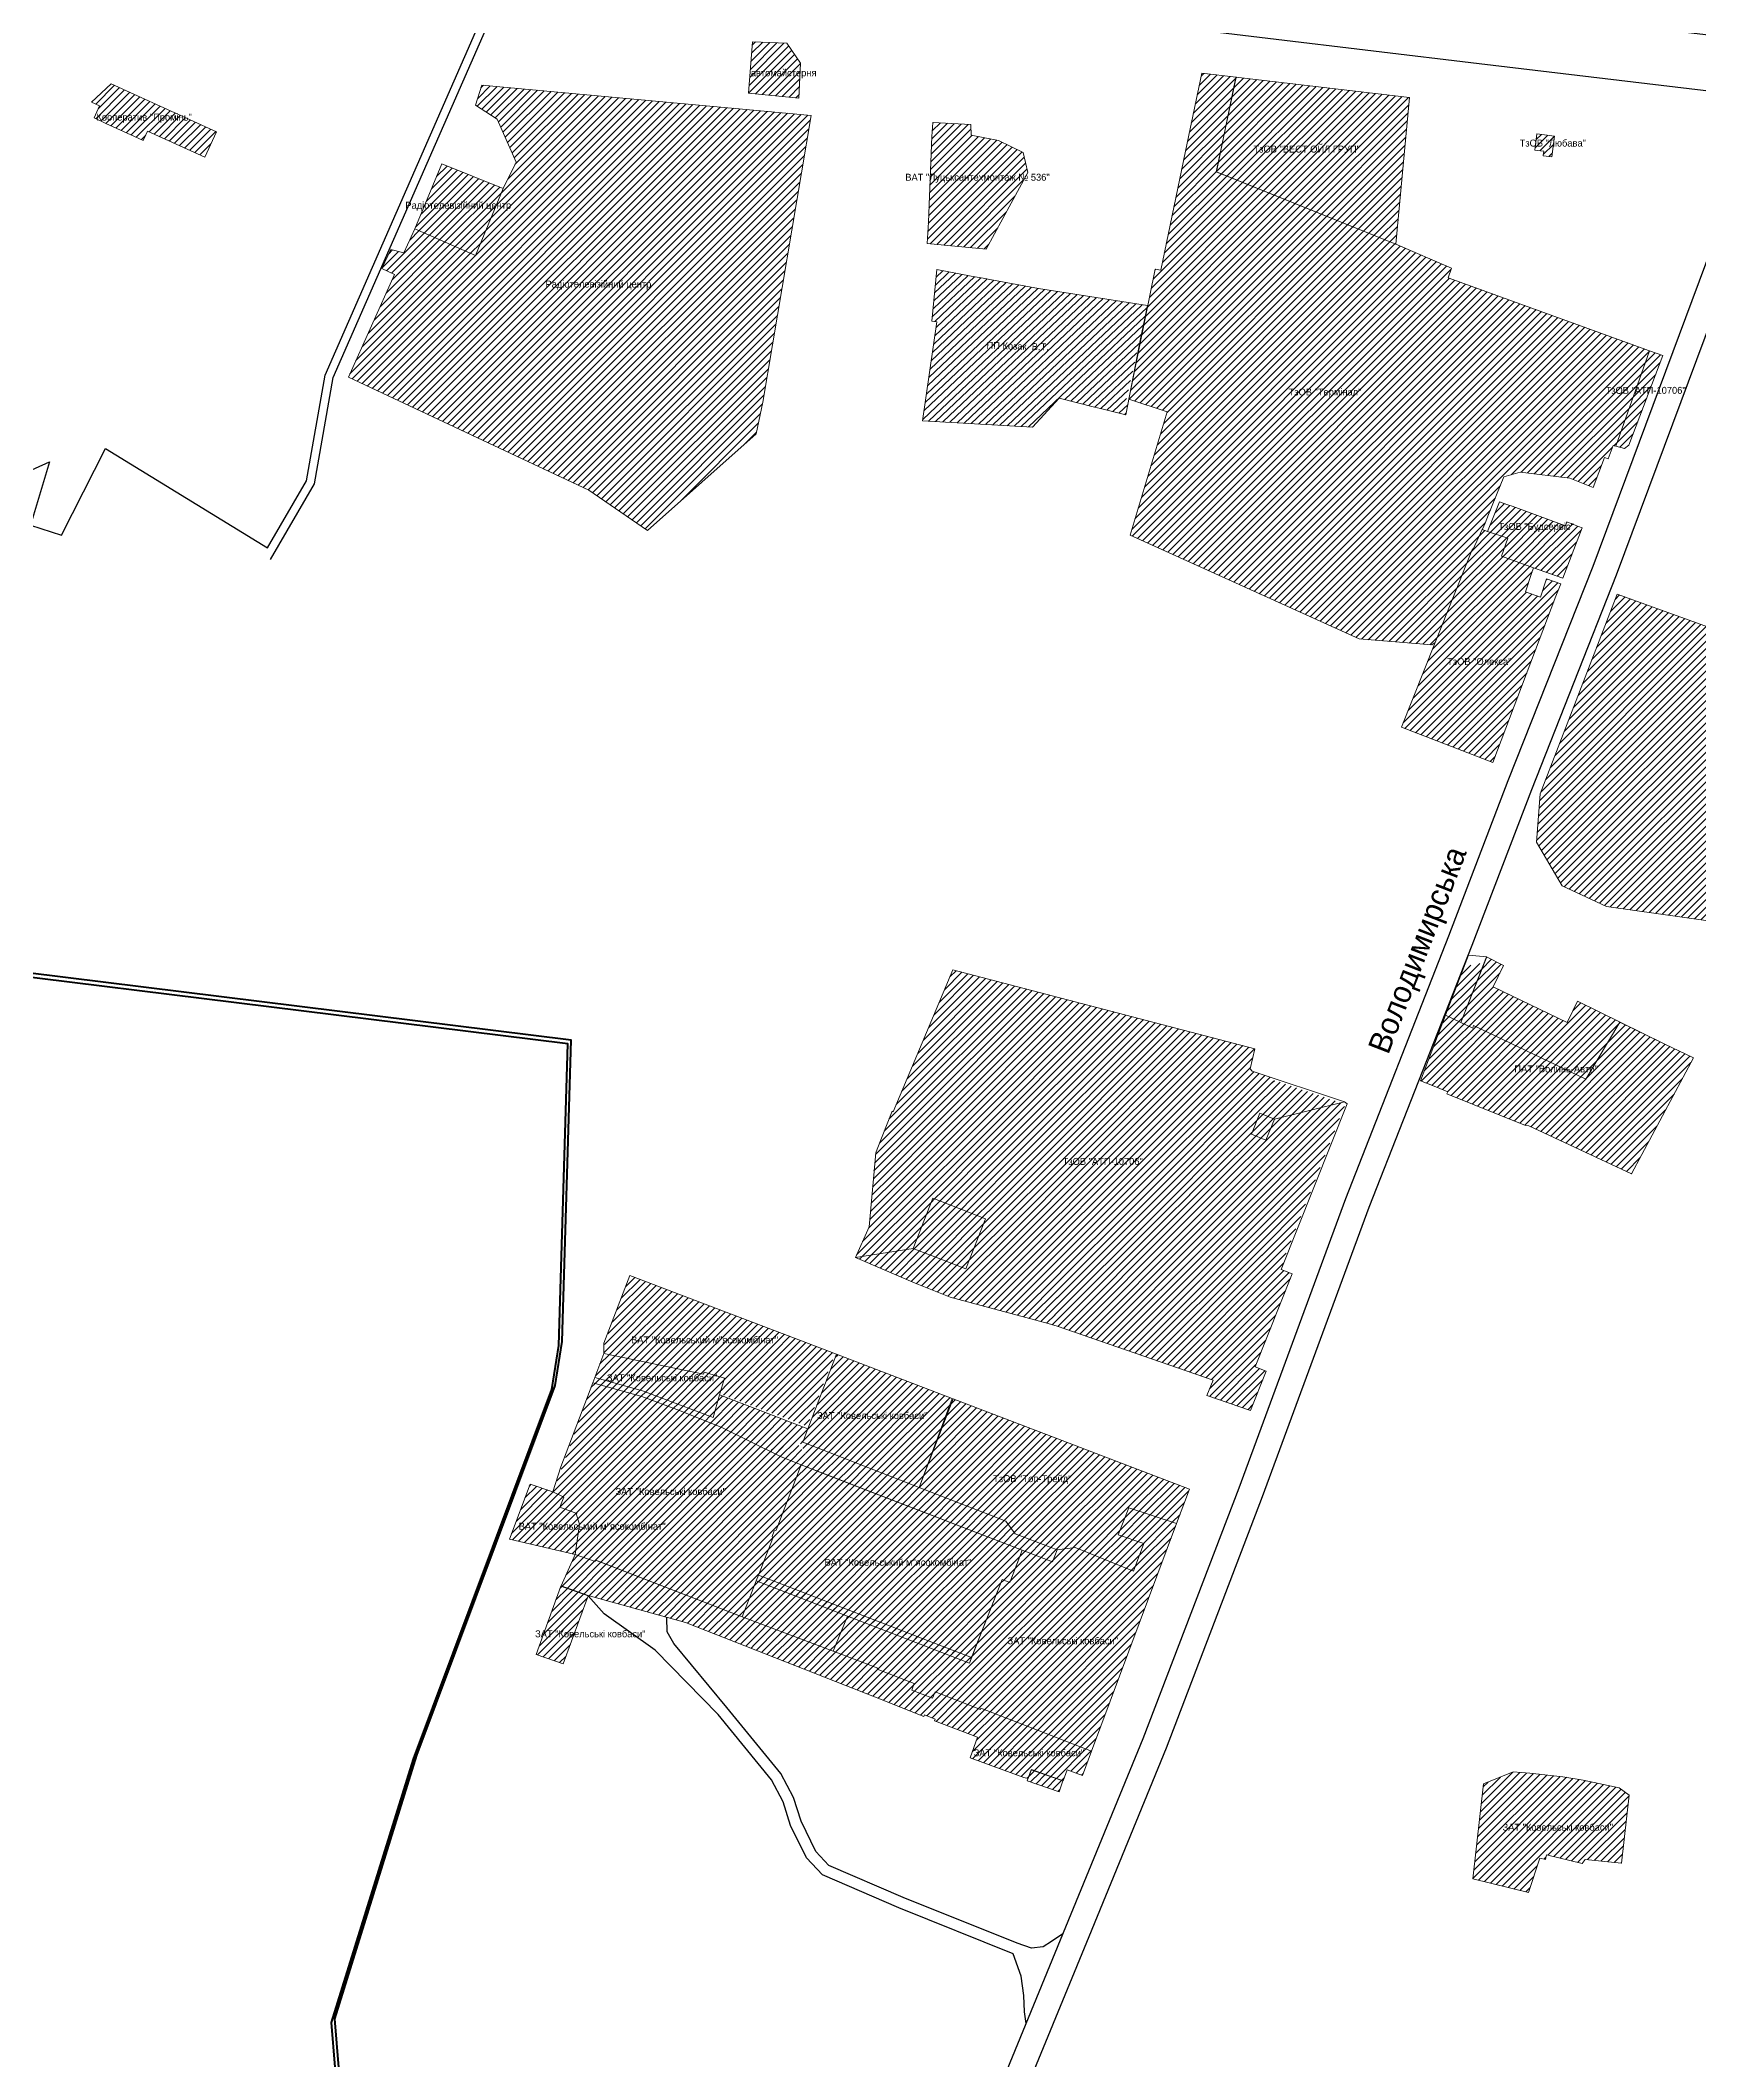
# Model space of a CAD drawing. Header units: millimetres. Extents: x 1379499 to 1411715, y 5652947 to 5671991.
# Drawn here: x 1400357 to 1401548, y 5655436 to 5656887 of the extents above; entities that cross this region are included whole.
import ezdxf
from ezdxf.enums import TextEntityAlignment as Align

# ---------------------------------------------------------------- set-up
doc = ezdxf.new("R2010")
doc.units = ezdxf.units.MM
for name, color, linetype in [('вулиці', 7, 'Continuous'), ('ВулНазва', 7, 'Continuous'), ('межа по генплану', 7, 'Continuous'), ('на область', 5, 'Continuous')]:
    doc.layers.add(name, color=color, linetype=linetype)
picture_1 = doc.add_image_def('image1.bmp', size_in_pixel=(3370, 2384))
pattern_1 = [(45, (19203.3615, -9190.9644), (-2.6516504294, 2.6516504294), [])]

msp = doc.modelspace()

# ---------------------------------------------------------------- hatches: boundary and pattern name
at = {"layer": 'вулиці', "lineweight": -2}
h = msp.add_hatch(dxfattribs=at)
h.set_pattern_fill('ANSI31', color=2, scale=30, style=0)
h.set_pattern_definition(pattern_1)
h.paths.add_polyline_path([(1400901.8, 5656845.5), (1400903, 5656870.5), (1400893.2, 5656884.9), (1400868.5, 5656885.9), (1400865.5, 5656849)])
h.paths.add_polyline_path([(1400858.3, 5656860.6), (1400923.3, 5656860.6), (1400923.3, 5656865.6), (1400858.3, 5656865.6)], flags=9)
h = msp.add_hatch(dxfattribs=at)
h.set_pattern_fill('ANSI31', color=2, scale=30, style=0)
h.set_pattern_definition(pattern_1)
h.paths.add_polyline_path([(1401209.1, 5656827.9), (1401215.8, 5656860.5), (1401191.2, 5656863.4), (1401180.7, 5656813), (1401161.8, 5656721.8), (1401157.9, 5656722.6), (1401138.9, 5656629.2), (1401166.5, 5656620.1), (1401139.7, 5656531.5), (1401304.4, 5656456.9), (1401356.7, 5656452.6), (1401359, 5656454.3), (1401385.7, 5656521.6), (1401386.2, 5656521.4), (1401392.7, 5656535.4), (1401393, 5656535.7), (1401394.8, 5656540.1), (1401397.4, 5656546.3), (1401408.4, 5656573.4), (1401420.1, 5656576.8), (1401455.8, 5656572.4), (1401472.6, 5656565.8), (1401480.6, 5656587.3), (1401483.3, 5656586.3), (1401486.8, 5656595.9), (1401488.8, 5656595.4), (1401512.9, 5656664), (1401368.4, 5656716.4), (1401370.6, 5656723.3), (1401330.6, 5656740.5), (1401201.7, 5656792.5), (1401205, 5656808.1)])
h.paths.add_polyline_path([(1401244, 5656629.9), (1401315.6, 5656629.9), (1401315.6, 5656637.4), (1401244, 5656637.4)], flags=24)
h = msp.add_hatch(dxfattribs=at)
h.set_pattern_fill('ANSI31', color=2, scale=30, style=0)
h.set_pattern_definition(pattern_1)
h.paths.add_polyline_path([(1401330.6, 5656740.5), (1401340.5, 5656845.9), (1401215.8, 5656860.5), (1401201.9, 5656792.4)])
h.paths.add_polyline_path([(1401217.5, 5656805.8), (1401315.8, 5656805.8), (1401315.8, 5656813.3), (1401217.5, 5656813.3)], flags=24)
h = msp.add_hatch(dxfattribs=at)
h.set_pattern_fill('ANSI31', color=164, scale=30, style=0)
h.set_pattern_definition(pattern_1)
h.paths.add_polyline_path([(1400407.6, 5656855.8), (1400393.5, 5656842.6), (1400399.3, 5656839.9), (1400395.4, 5656831.2), (1400403.8, 5656827.2), (1400427, 5656816.7), (1400430.7, 5656815), (1400433.8, 5656821.8), (1400475, 5656803.1), (1400483.3, 5656821.3)])
h.paths.add_polyline_path([(1400383.3, 5656827.5), (1400479.2, 5656827.5), (1400479.2, 5656835), (1400383.3, 5656835)], flags=9)
h = msp.add_hatch(dxfattribs=at)
h.set_pattern_fill('ANSI31', color=12, scale=30, style=0)
h.set_pattern_definition(pattern_1)
h.paths.add_polyline_path([(1400673.9, 5656854.8), (1400669.5, 5656840.3), (1400685, 5656830.4), (1400698.6, 5656799.5), (1400689.3, 5656780.6), (1400669.5, 5656732.5), (1400625.9, 5656751.6), (1400618, 5656734.2), (1400608.5, 5656736.7), (1400602.1, 5656723.1), (1400611.3, 5656718.7), (1400578.1, 5656645), (1400750.8, 5656563.7), (1400792.9, 5656534.9), (1400871.1, 5656604.3), (1400875.8, 5656627), (1400910.6, 5656833)])
h.paths.add_polyline_path([(1400700.8, 5656706.9), (1400814.6, 5656706.9), (1400814.6, 5656715.7), (1400700.8, 5656715.7)], flags=24)
h = msp.add_hatch(dxfattribs=at)
h.set_pattern_fill('ANSI31', color=12, scale=30, style=0)
h.set_pattern_definition(pattern_1)
h.paths.add_polyline_path([(1400994.8, 5656756.4), (1400994, 5656741), (1401036.4, 5656737), (1401066.2, 5656792), (1401063, 5656806.4), (1401045.1, 5656815.1), (1401025.6, 5656818.9), (1401025.3, 5656826.4), (1400998, 5656828), (1400997.4, 5656818)])
h.paths.add_polyline_path([(1400959.1, 5656783.5), (1401101.2, 5656783.5), (1401101.2, 5656792.3), (1400959.1, 5656792.3)], flags=9)
h = msp.add_hatch(dxfattribs=at)
h.set_pattern_fill('ANSI31', color=2, scale=30, style=0)
h.set_pattern_definition(pattern_1)
h.paths.add_polyline_path([(1401437, 5656807.3), (1401436.6, 5656804.1), (1401442.8, 5656803.3), (1401444.7, 5656818.2), (1401432.1, 5656819.8), (1401430.7, 5656808.1)])
h.paths.add_polyline_path([(1401411.9, 5656809.5), (1401475.2, 5656809.5), (1401475.2, 5656817), (1401411.9, 5656817)], flags=9)
h = msp.add_hatch(dxfattribs=at)
h.set_pattern_fill('ANSI31', color=12, scale=30, style=0)
h.set_pattern_definition(pattern_1)
h.paths.add_polyline_path([(1400689.2, 5656780.5), (1400645.2, 5656798.2), (1400625.9, 5656751.6), (1400669.5, 5656732.5)])
h.paths.add_polyline_path([(1400600.1, 5656763.5), (1400713.8, 5656763.5), (1400713.8, 5656772.3), (1400600.1, 5656772.3)], flags=9)
h = msp.add_hatch(dxfattribs=at)
h.set_pattern_fill('ANSI31', color=2, scale=30, angle=-1.5261, style=0)
h.set_pattern_definition([(43.47385326, (-131206.778, 29624.4993), (-2.5800880567, 2.7213315894), [])])
h.paths.add_polyline_path([(1401149.6, 5656683.7), (1401152.2, 5656696.5), (1401141.5, 5656698.1), (1401074, 5656708.6), (1401039, 5656715.2), (1401034.2, 5656716), (1401025.5, 5656717.5), (1401001, 5656722.3), (1400997.3, 5656685.1), (1401001, 5656684.8), (1400990.6, 5656613.7), (1401069.7, 5656609), (1401088.7, 5656629.9), (1401114.1, 5656623.5), (1401118.6, 5656622.4), (1401136.8, 5656617.8), (1401139, 5656629), (1401137.1, 5656629.6)])
h.paths.add_polyline_path([(1401033.8, 5656664.1), (1401084.1, 5656662.8), (1401084.3, 5656670.3), (1401034, 5656671.7)], flags=24)
h = msp.add_hatch(dxfattribs=at)
h.set_pattern_fill('ANSI31', color=12, scale=30, style=0)
h.set_pattern_definition(pattern_1)
h.paths.add_polyline_path([(1401488.8, 5656595.4), (1401495, 5656593.8), (1401498.2, 5656596.2), (1401522.6, 5656660.5), (1401512.9, 5656664)])
h.paths.add_polyline_path([(1401473.1, 5656631.8), (1401547.3, 5656631.8), (1401547.3, 5656639.3), (1401473.1, 5656639.3)], flags=9)
h = msp.add_hatch(dxfattribs=at)
h.set_pattern_fill('ANSI31', color=2, scale=30, style=0)
h.set_pattern_definition(pattern_1)
h.paths.add_polyline_path([(1401414.3, 5656552.2), (1401411.1, 5656553.3), (1401405.3, 5656555.4), (1401396.6, 5656534.1), (1401411.3, 5656529.2), (1401406.6, 5656516.3), (1401429.6, 5656507.9), (1401450.7, 5656500.5), (1401464.5, 5656536.8), (1401462, 5656537.7), (1401454.7, 5656540.6), (1401453.7, 5656541), (1401452.6, 5656538.2)])
h.paths.add_polyline_path([(1401393, 5656532.8), (1401470.1, 5656532.8), (1401470.1, 5656541.5), (1401393, 5656541.5)], flags=9)
h = msp.add_hatch(dxfattribs=at)
h.set_pattern_fill('ANSI31', color=2, scale=30, style=0)
h.set_pattern_definition(pattern_1)
h.paths.add_polyline_path([(1401423.8, 5656490.8), (1401428.3, 5656504), (1401429.6, 5656507.9), (1401406.6, 5656516.3), (1401411.3, 5656529.2), (1401396.6, 5656534.1), (1401392.7, 5656535.4), (1401386.2, 5656521.4), (1401385.7, 5656521.6), (1401359, 5656454.3), (1401334.8, 5656393.4), (1401400.4, 5656368.1), (1401445.7, 5656487.5), (1401449.2, 5656496.5), (1401439.1, 5656500.1), (1401434.6, 5656486.9)])
h.paths.add_polyline_path([(1401359.5, 5656436.9), (1401422, 5656436.9), (1401422, 5656444.4), (1401359.5, 5656444.4)], flags=24)
h = msp.add_hatch(dxfattribs=at)
h.set_pattern_fill('ANSI31', color=2, scale=30, style=0)
h.set_pattern_definition(pattern_1)
h.paths.add_polyline_path([(1401652.8, 5656430.2), (1401489.8, 5656489.1), (1401434.5, 5656345.7), (1401431.9, 5656310.8), (1401450.3, 5656279.5), (1401482.1, 5656264.7), (1401864.4, 5656210.8), (1401889.4, 5656212.6), (1401914.1, 5656226.7), (1401928.3, 5656247.4), (1401985, 5656378.4), (1401976.5, 5656390)])
h.paths.add_polyline_path([(1401635.5, 5656334.2), (1401723.9, 5656334.2), (1401723.9, 5656339.2), (1401635.5, 5656339.2)], flags=24)
h = msp.add_hatch(dxfattribs=at)
h.set_pattern_fill('ANSI31', color=5, scale=30, style=0)
h.set_pattern_definition(pattern_1)
h.paths.add_polyline_path([(1401400.7, 5656206.9), (1401408.1, 5656222.3), (1401395.9, 5656228.6), (1401377.5, 5656181.3), (1401386, 5656177.2), (1401386.5, 5656179.2), (1401467.3, 5656140.7), (1401491.6, 5656181.5), (1401524.1, 5656165.8), (1401461.2, 5656196.6), (1401453.9, 5656181.3)])
h.paths.add_polyline_path([(1401544.5, 5656155.8), (1401524.1, 5656165.8), (1401491.6, 5656181.5), (1401467.3, 5656140.7), (1401386.5, 5656179.2), (1401386, 5656177.2), (1401377.5, 5656181.3), (1401366.5, 5656186.5), (1401348.5, 5656139.3), (1401359.4, 5656135), (1401368.1, 5656131.6), (1401367.4, 5656130), (1401423.8, 5656107.4), (1401426.3, 5656107), (1401433.4, 5656103.7), (1401500.1, 5656072.6)])
h.paths.add_polyline_path([(1401412.2, 5656144.1), (1401479.6, 5656144.1), (1401479.6, 5656151.7), (1401412.2, 5656151.7)], flags=25)
h = msp.add_hatch(dxfattribs=at)
h.set_pattern_fill('ANSI31', color=5, scale=30, style=0)
h.set_pattern_definition(pattern_1)
h.paths.add_polyline_path([(1401394.2, 5656224.2), (1401380, 5656221.7), (1401379.2, 5656219.6), (1401386.9, 5656205.4)])
h = msp.add_hatch(dxfattribs=at)
h.set_pattern_fill('ANSI31', color=12, scale=30, style=0)
h.set_pattern_definition(pattern_1)
h.paths.add_polyline_path([(1401115.1, 5656192.3), (1401012.4, 5656219.1), (1400969.5, 5656117.1), (1400968.7, 5656117.5), (1400966.6, 5656112.3), (1401098.1, 5656064.1)])
h.paths.add_polyline_path([(1401244, 5656140.8), (1401227.6, 5656146.3), (1401226.1, 5656148.1), (1401229.5, 5656162.4), (1401115.1, 5656192.3), (1401098.1, 5656064.1), (1401168.4, 5656038.3)])
h.paths.add_polyline_path([(1401088, 5656077.6), (1401152.2, 5656077.6), (1401152.2, 5656085.3), (1401088, 5656085.3)], flags=9)
h = msp.add_hatch(dxfattribs=at)
h.set_pattern_fill('ANSI31', color=5, scale=30, style=0)
h.set_pattern_definition(pattern_1)
h.paths.add_polyline_path([(1401386.9, 5656205.4), (1401379.2, 5656219.6), (1401371.1, 5656198.4), (1401382.7, 5656194.5)])
h.paths.add_polyline_path([(1401371.1, 5656198.4), (1401366.5, 5656186.5), (1401377.5, 5656181.3), (1401382.7, 5656194.5)])
h = msp.add_hatch(dxfattribs=at)
h.set_pattern_fill('ANSI31', color=12, scale=30, style=0)
h.set_pattern_definition(pattern_1)
h.paths.add_polyline_path([(1401294.4, 5656122.5), (1401243.2, 5656139.8), (1401168.4, 5656038.3), (1401249.2, 5656008.6)])
h = msp.add_hatch(dxfattribs=at)
h.set_pattern_fill('ANSI31', color=12, scale=30, style=0)
h.set_pattern_definition(pattern_1)
h.paths.add_polyline_path([(1401026.6, 5656090.3), (1400966.6, 5656112.3), (1400958.1, 5656090.4), (1400957, 5656087.6), (1400955.8, 5656074.9), (1401015.8, 5656057.3)])
h.paths.add_polyline_path([(1401098.1, 5656064.1), (1401026.6, 5656090.3), (1401015.8, 5656057.3), (1401094.2, 5656034.4)])
h = msp.add_hatch(dxfattribs=at)
h.set_pattern_fill('ANSI31', color=12, scale=30, style=0)
h.set_pattern_definition(pattern_1)
h.paths.add_polyline_path([(1400998.1, 5656055), (1401013.1, 5656049.1), (1401015.8, 5656057.3), (1400955.8, 5656074.9), (1400952.2, 5656034.5), (1400942.4, 5656012.5), (1400984, 5656018.9)])
h.paths.add_polyline_path([(1401001.1, 5656012.2), (1400984, 5656018.9), (1400942.4, 5656012.5), (1400985.3, 5655994.1), (1400994.1, 5655990.6)])
h.paths.add_polyline_path([(1401091.2, 5656011.7), (1401094.2, 5656034.4), (1401015.8, 5656057.3), (1401013.1, 5656049.1), (1401035.8, 5656040.2), (1401021.7, 5656004.2), (1401001.1, 5656012.2), (1400994.1, 5655990.6), (1401010.4, 5655984), (1401019.6, 5655981.6)])
h.paths.add_polyline_path([(1401091.2, 5656011.7), (1401019.6, 5655981.6), (1401080.8, 5655965.1), (1401084.8, 5655963.8)])
h = msp.add_hatch(dxfattribs=at)
h.set_pattern_fill('ANSI31', color=12, scale=30, style=0)
h.set_pattern_definition(pattern_1)
h.paths.add_polyline_path([(1401168.4, 5656038.3), (1401098.1, 5656064.1), (1401084.8, 5655963.8), (1401087.4, 5655963), (1401107.7, 5655956)])
h.paths.add_polyline_path([(1401256.3, 5656000.7), (1401248.3, 5656003.9), (1401250.1, 5656008.3), (1401168.4, 5656038.3), (1401107.7, 5655956), (1401199.4, 5655924.3), (1401195, 5655913.2), (1401226.4, 5655902.6), (1401237.6, 5655930.7), (1401229.6, 5655933.9)])
h = msp.add_hatch(dxfattribs=at)
h.set_pattern_fill('ANSI31', color=12, scale=30, style=0)
h.set_pattern_definition(pattern_1)
h.paths.add_polyline_path([(1400998.1, 5656055), (1400984, 5656018.9), (1401021.7, 5656004.2), (1401035.8, 5656040.2)])
h = msp.add_hatch(dxfattribs=at)
h.set_pattern_fill('ANSI31', color=12, scale=30, style=0)
h.set_pattern_definition(pattern_1)
h.paths.add_polyline_path([(1400764.7, 5655958.5), (1400761.7, 5655948.4), (1400761.5, 5655943.4), (1400815.5, 5655932.2), (1400815.2, 5655986.2), (1400780.3, 5655999.5)])
h.paths.add_polyline_path([(1400815.2, 5655986.2), (1400815.5, 5655932.2), (1400833.2, 5655928.6), (1400833.7, 5655930), (1400848.4, 5655925.8), (1400846.3, 5655918.7), (1400898.2, 5655954.7)])
h.paths.add_polyline_path([(1400777.1, 5655949.4), (1400891, 5655949.4), (1400891, 5655957.3), (1400777.1, 5655957.3)], flags=9)
h.paths.add_polyline_path([(1400760.7, 5655922.2), (1400846.3, 5655922.2), (1400846.3, 5655930.1), (1400760.7, 5655930.1)], flags=9)
h = msp.add_hatch(dxfattribs=at)
h.set_pattern_fill('ANSI31', color=12, scale=30, style=0)
h.set_pattern_definition(pattern_1)
h.paths.add_polyline_path([(1400927.8, 5655943.4), (1400898.2, 5655954.7), (1400846.3, 5655918.7), (1400845.1, 5655914.5), (1400907.8, 5655891.1)])
h = msp.add_hatch(dxfattribs=at)
h.set_pattern_fill('ANSI31', color=12, scale=30, style=0)
h.set_pattern_definition(pattern_1)
h.paths.add_polyline_path([(1400761.5, 5655943.4), (1400755.1, 5655926.3), (1400789.5, 5655916.7), (1400840.1, 5655897.6), (1400844.8, 5655913.7), (1400848.4, 5655925.8), (1400833.7, 5655930), (1400833.2, 5655928.6)])
h.paths.add_polyline_path([(1400746, 5655922.4), (1400861, 5655922.4), (1400861, 5655929.9), (1400746, 5655929.9)], flags=9)
h = msp.add_hatch(dxfattribs=at)
h.set_pattern_fill('ANSI31', color=12, scale=30, style=0)
h.set_pattern_definition(pattern_1)
h.paths.add_polyline_path([(1400928.8, 5655943), (1400908.2, 5655889.3), (1400904.6, 5655879.8), (1400988.1, 5655847.1), (1401011.8, 5655911.1)])
h.paths.add_polyline_path([(1400897, 5655895.3), (1401012, 5655895.3), (1401012, 5655902.8), (1400897, 5655902.8)], flags=9)
h = msp.add_hatch(dxfattribs=at)
h.set_pattern_fill('ANSI31', color=12, scale=30, style=0)
h.set_pattern_definition(pattern_1)
h.paths.add_polyline_path([(1400846.5, 5655890.4), (1400815.9, 5655902.6), (1400789, 5655912.6), (1400753.6, 5655922.4), (1400725, 5655844.2), (1400732.8, 5655840.2), (1400730, 5655833), (1400742.1, 5655828.4), (1400741.9, 5655827.6), (1400744.1, 5655820.8), (1400741.1, 5655799.2), (1400741.1, 5655799.2), (1400741, 5655799), (1400755.4, 5655794), (1400755.8, 5655795), (1400861, 5655754.2), (1400871.1, 5655780.1), (1400872.7, 5655784.3), (1400883.1, 5655810.8), (1400882.6, 5655812.1), (1400884.1, 5655816.1), (1400885.4, 5655816.6), (1400903.3, 5655863.5), (1400888.5, 5655869.4)])
h.paths.add_polyline_path([(1400766.9, 5655840.5), (1400852.5, 5655840.5), (1400852.5, 5655848.3), (1400766.9, 5655848.3)], flags=24)
h = msp.add_hatch(dxfattribs=at)
h.set_pattern_fill('ANSI31', color=12, scale=30, style=0)
h.set_pattern_definition(pattern_1)
h.paths.add_polyline_path([(1400869, 5655904.4), (1400844.8, 5655913.7), (1400840.1, 5655897.6), (1400789.5, 5655916.7), (1400755.1, 5655926.3), (1400753.6, 5655922.4), (1400789, 5655912.6), (1400815.9, 5655902.6), (1400846.5, 5655890.4), (1400884.6, 5655871.3)])
h.paths.add_polyline_path([(1400760.7, 5655922.2), (1400846.3, 5655922.2), (1400846.3, 5655930.1), (1400760.7, 5655930.1)], flags=9)
h = msp.add_hatch(dxfattribs=at)
h.set_pattern_fill('ANSI31', color=12, scale=30, style=0)
h.set_pattern_definition(pattern_1)
h.paths.add_polyline_path([(1400869, 5655904.4), (1400884.3, 5655872), (1400901.4, 5655881.6), (1400895.1, 5655894.4)])
h = msp.add_hatch(dxfattribs=at)
h.set_pattern_fill('ANSI31', color=2, scale=30, style=0)
h.set_pattern_definition(pattern_1)
h.paths.add_polyline_path([(1401050.5, 5655823), (1401057.2, 5655814), (1401087.4, 5655802.3), (1401100.3, 5655804), (1401142.3, 5655787.2), (1401149.7, 5655806.9), (1401131.2, 5655813.1), (1401138.9, 5655832.7), (1401173.2, 5655821.3), (1401182.4, 5655845.9), (1401012.7, 5655910.8), (1400988.1, 5655847.1)])
h.paths.add_polyline_path([(1401030.5, 5655848.7), (1401108.4, 5655848.7), (1401108.4, 5655857.4), (1401030.5, 5655857.4)], flags=24)
h = msp.add_hatch(dxfattribs=at)
h.set_pattern_fill('ANSI31', color=12, scale=30, style=0)
h.set_pattern_definition(pattern_1)
h.paths.add_polyline_path([(1400936.1, 5655867.5), (1400904.6, 5655879.8), (1400908.2, 5655889.3), (1400895.1, 5655894.4), (1400912.2, 5655860), (1400923.5, 5655855.6), (1400939, 5655849.6)])
h = msp.add_hatch(dxfattribs=at)
h.set_pattern_fill('ANSI31', color=12, scale=30, style=0)
h.set_pattern_definition(pattern_1)
h.paths.add_polyline_path([(1400903.3, 5655863.5), (1400915.1, 5655859), (1400899.5, 5655880.6), (1400881.3, 5655872.9), (1400888.5, 5655869.4)])
h = msp.add_hatch(dxfattribs=at)
h.set_pattern_fill('ANSI31', color=12, scale=30, style=0)
h.set_pattern_definition(pattern_1)
h.paths.add_polyline_path([(1400923.5, 5655855.6), (1400903.3, 5655863.5), (1400885.4, 5655816.6), (1400884.1, 5655816.1), (1400882.6, 5655812.1), (1400883.1, 5655810.8), (1400872.7, 5655784.3), (1400871.1, 5655780.1), (1400861, 5655754.2), (1400926.3, 5655729.6), (1400936.7, 5655754.7), (1401024.3, 5655720.9), (1401032.2, 5655741.3), (1401047.8, 5655781.2), (1401053.3, 5655779), (1401059.9, 5655795.8), (1401062.3, 5655802.1)])
h.paths.add_polyline_path([(1400916, 5655789.7), (1401029.9, 5655789.7), (1401029.9, 5655797.5), (1400916, 5655797.5)], flags=24)
h = msp.add_hatch(dxfattribs=at)
h.set_pattern_fill('ANSI31', color=12, scale=30, style=0)
h.set_pattern_definition(pattern_1)
h.paths.add_polyline_path([(1400992.7, 5655845.4), (1400988.1, 5655847.1), (1400936.1, 5655867.5), (1400939, 5655849.6), (1400977, 5655834.9)])
h.paths.add_polyline_path([(1400992.7, 5655845.4), (1400977, 5655834.9), (1401020.5, 5655818.2), (1401043.3, 5655825.8)])
h.paths.add_polyline_path([(1401057.2, 5655814), (1401050.5, 5655823), (1401043.3, 5655825.8), (1401020.5, 5655818.2), (1401062.3, 5655802.1), (1401084.1, 5655793.7), (1401087.4, 5655802.3)])
h = msp.add_hatch(dxfattribs=at)
h.set_pattern_fill('ANSI31', color=12, scale=30, style=0)
h.set_pattern_definition(pattern_1)
h.paths.add_polyline_path([(1400741.1, 5655799.2), (1400744.1, 5655820.8), (1400741.9, 5655827.6), (1400742.1, 5655828.4), (1400730, 5655833), (1400732.8, 5655840.2), (1400725, 5655844.2), (1400708.6, 5655849.5), (1400693.8, 5655810.1)])
h.paths.add_polyline_path([(1400696.3, 5655815.6), (1400810.2, 5655815.6), (1400810.2, 5655823.5), (1400696.3, 5655823.5)], flags=9)
h = msp.add_hatch(dxfattribs=at)
h.set_pattern_fill('ANSI31', color=12, scale=30, style=0)
h.set_pattern_definition(pattern_1)
h.paths.add_polyline_path([(1401112, 5655657.8), (1401173.1, 5655821.3), (1401138.9, 5655832.7), (1401131.2, 5655813.1), (1401149.7, 5655806.9), (1401142.3, 5655787.2), (1401100.3, 5655804), (1401087.4, 5655802.3), (1401084.1, 5655793.7), (1401062.3, 5655802.1), (1401059.9, 5655795.8), (1401053.3, 5655779), (1401047.8, 5655781.2), (1401032.2, 5655741.3), (1401024.3, 5655720.9), (1400936.7, 5655754.7), (1400926.3, 5655729.6), (1400958.4, 5655717.5), (1400958, 5655716.6), (1400984.6, 5655706.3), (1400982.9, 5655701.6), (1400997.7, 5655695.9), (1400999.6, 5655700.5), (1401032.3, 5655687.8), (1401032.6, 5655688.7)])
h.paths.add_polyline_path([(1401033.9, 5655733.4), (1401148.9, 5655733.4), (1401148.9, 5655740.9), (1401033.9, 5655740.9)], flags=24)
h = msp.add_hatch(dxfattribs=at)
h.set_pattern_fill('ANSI31', color=12, scale=30, style=0)
h.set_pattern_definition(pattern_1)
h.paths.add_polyline_path([(1400828.4, 5655766.8), (1400755.8, 5655795), (1400755.4, 5655794), (1400741.2, 5655799.3), (1400731.3, 5655777.9), (1400731, 5655776.6), (1400750.4, 5655769.5), (1400820.4, 5655750.1), (1400828.3, 5655747)])
h = msp.add_hatch(dxfattribs=at)
h.set_pattern_fill('ANSI31', color=12, scale=30, style=0)
h.set_pattern_definition(pattern_1)
h.paths.add_polyline_path([(1400750.3, 5655769.3), (1400730.8, 5655776.4), (1400712.9, 5655727.3), (1400732.4, 5655720.4)])
h.paths.add_polyline_path([(1400694.4, 5655738.4), (1400809.4, 5655738.4), (1400809.4, 5655745.9), (1400694.4, 5655745.9)], flags=9)
h = msp.add_hatch(dxfattribs=at)
h.set_pattern_fill('ANSI31', color=12, scale=30, style=0)
h.set_pattern_definition(pattern_1)
h.paths.add_polyline_path([(1400936.7, 5655754.7), (1401024.3, 5655720.9), (1401025.9, 5655725.1), (1400872.7, 5655784.3), (1400871.1, 5655780.1)])
h = msp.add_hatch(dxfattribs=at)
h.set_pattern_fill('ANSI31', color=12, scale=30, style=0)
h.set_pattern_definition(pattern_1)
h.paths.add_polyline_path([(1400857.3, 5655755.6), (1400828.4, 5655766.8), (1400828.3, 5655747), (1400851.7, 5655737.9)])
h = msp.add_hatch(dxfattribs=at)
h.set_pattern_fill('ANSI31', color=12, scale=30, style=0)
h.set_pattern_definition(pattern_1)
h.paths.add_polyline_path([(1400876.8, 5655748.2), (1400861, 5655754.2), (1400857.3, 5655755.6), (1400851.7, 5655737.9), (1400868.5, 5655731.3)])
h = msp.add_hatch(dxfattribs=at)
h.set_pattern_fill('ANSI31', color=12, scale=30, style=0)
h.set_pattern_definition(pattern_1)
h.paths.add_polyline_path([(1400876.8, 5655748.2), (1400868.5, 5655731.3), (1400916.4, 5655712.5), (1400943.1, 5655723.3), (1400926.3, 5655729.6)])
h = msp.add_hatch(dxfattribs=at)
h.set_pattern_fill('ANSI31', color=12, scale=30, style=0)
h.set_pattern_definition(pattern_1)
h.paths.add_polyline_path([(1401112, 5655657.8), (1401083.9, 5655668.7), (1401043.8, 5655646), (1401063.4, 5655638.8), (1401066.6, 5655638.2), (1401068.8, 5655644.6), (1401091.6, 5655636.5), (1401094.6, 5655644.4), (1401105.6, 5655640.2)])
h.paths.add_polyline_path([(1401083.9, 5655668.7), (1401032.6, 5655688.7), (1401032.3, 5655687.8), (1401017.9, 5655693.4), (1401014.2, 5655673.9), (1401030.1, 5655667.9), (1401024.9, 5655652.9), (1401043.8, 5655646)])
h.paths.add_polyline_path([(1401017.9, 5655693.4), (1400999.6, 5655700.5), (1400997.7, 5655695.9), (1400982.9, 5655701.6), (1400984.6, 5655706.3), (1400958, 5655716.6), (1400958.4, 5655717.5), (1400943.1, 5655723.3), (1400916.4, 5655712.5), (1400956.2, 5655696.9), (1400991.5, 5655682.7), (1400992, 5655683.9), (1400999.7, 5655680.7), (1400999.2, 5655679.6), (1401014.2, 5655673.9)])
h.paths.add_polyline_path([(1401024.3, 5655652.8), (1401109.9, 5655652.8), (1401109.9, 5655660.7), (1401024.3, 5655660.7)], flags=9)
h = msp.add_hatch(dxfattribs=at)
h.set_pattern_fill('ANSI31', color=12, scale=30, style=0)
h.set_pattern_definition(pattern_1)
h.paths.add_polyline_path([(1401068.8, 5655644.4), (1401066.6, 5655638.2), (1401066.5, 5655638.3), (1401065.9, 5655636.5), (1401088.7, 5655628.5), (1401091.5, 5655636.4)])
h = msp.add_hatch(dxfattribs=at)
h.set_pattern_fill('ANSI31', color=12, scale=30, style=0)
h.set_pattern_definition(pattern_1)
h.paths.add_polyline_path([(1401426.9, 5655641.9), (1401415.1, 5655642.8), (1401393.8, 5655634.3), (1401386, 5655566.1), (1401426.1, 5655556.1), (1401434.1, 5655580.8), (1401438.2, 5655580), (1401438.9, 5655583.3), (1401464.7, 5655577), (1401466.7, 5655580), (1401492.9, 5655577.2), (1401498.3, 5655626.1), (1401491.1, 5655631.3), (1401465.3, 5655637), (1401450.8, 5655639.4)])
h.paths.add_polyline_path([(1401389.6, 5655599.4), (1401504.6, 5655599.4), (1401504.6, 5655606.9), (1401389.6, 5655606.9)], flags=9)

# ---------------------------------------------------------------- linework, layer by layer
at = {"layer": 'вулиці', "color": 7}
msp.add_lwpolyline([(1401167.4, 5656937), (1401395.5, 5656909.9), (1401593.8, 5656886.3), (1401592.8, 5656882.9), (1401625.1, 5656879), (1401615.1, 5656847), (1401582.8, 5656850.8), (1401581.7, 5656847.4), (1401390.7, 5656870.2), (1401162.7, 5656897.3), (1400957.7, 5656921.8), (1400962.4, 5656961.5), (1401167.4, 5656937)], close=True, dxfattribs=at)
for points in [[(1399926.5, 5656643.8), (1399929, 5656626.5), (1399944.7, 5656625.6), (1399948.9, 5656639.1), (1400135.2, 5656631.2), (1400138, 5656660.1), (1400273.5, 5656583.8), (1400271.6, 5656561.2), (1400301.1, 5656556.1), (1400363.2, 5656584.1), (1400349.7, 5656538.6), (1400372, 5656531.4), (1400403.5, 5656593.6), (1400519.9, 5656522.3), (1400548, 5656570.5), (1400561.4, 5656646.5), (1400678.7, 5656914.1)], [(1400522, 5656514), (1400553.7, 5656568.4), (1400567.2, 5656644.7), (1400684.2, 5656911.7)], [(1401594.7, 5656838), (1401553.2, 5656726.1), (1401472.2, 5656509), (1401411.3, 5656355), (1401368.5, 5656243.3), (1401294.5, 5656054.7), (1401217.9, 5655846.7), (1401148.9, 5655666.6), (1401093.3, 5655531.2), (1401024.3, 5655363.1), (1400968.5, 5655208), (1400905.6, 5655055.3), (1400885.4, 5655014.8), (1400864.5, 5654979.9), (1400849.3, 5654959.2), (1400788.7, 5654892.6), (1400697.6, 5654791.9), (1400660.1, 5654754.7), (1400571.8, 5654662.4), (1400525, 5654590.3), (1400445.4, 5654457.8)], [(1401613.1, 5656835.7), (1401570.1, 5656719.8), (1401489, 5656502.6), (1401428.1, 5656348.4), (1401385.3, 5656236.7), (1401311.3, 5656048.3), (1401234.7, 5655840.4), (1401165.6, 5655660), (1401110, 5655524.4), (1401041.1, 5655356.6), (1400985.3, 5655201.6), (1400922, 5655047.8), (1400901.2, 5655006.2), (1400879.6, 5654970), (1400863.3, 5654947.8), (1400802, 5654880.5), (1400710.6, 5654779.4), (1400672.9, 5654742), (1400586, 5654651.2), (1400540.2, 5654580.8), (1400460.9, 5654448.5)], [(1401065, 5655462.2), (1401064, 5655470.4), (1401063.3, 5655482.1), (1401061.5, 5655496.1), (1401055.8, 5655512.2), (1400973.5, 5655545.3), (1400918.7, 5655569), (1400907.3, 5655581.1), (1400895.8, 5655604.4), (1400890.4, 5655621.4), (1400882.2, 5655637.2), (1400843.7, 5655684.1), (1400798.6, 5655730.4), (1400761.8, 5655756.5), (1400750.3, 5655769.3)], [(1401091.4, 5655526.6), (1401083.3, 5655521.1), (1401077.3, 5655517.1), (1401069, 5655516.2), (1401058.5, 5655519.7), (1400976.6, 5655552.7), (1400923.4, 5655575.7), (1400914, 5655585.7), (1400903.3, 5655607.4), (1400897.9, 5655624.5), (1400888.9, 5655641.7), (1400849.9, 5655689.2), (1400812, 5655735.1), (1400807, 5655743.6), (1400806.8, 5655753.9)]]:
    msp.add_lwpolyline(points, dxfattribs=at)
at = {"layer": 'ВулНазва', "color": 7, "lineweight": 9}
for points in [[(1400901.8, 5656845.5), (1400865.5, 5656849), (1400868.5, 5656885.9), (1400893.2, 5656884.9), (1400903, 5656870.5), (1400901.8, 5656845.5)], [(1401512.9, 5656664), (1401488.8, 5656595.4), (1401486.8, 5656595.9), (1401483.3, 5656586.3), (1401480.6, 5656587.3), (1401472.6, 5656565.8), (1401455.8, 5656572.4), (1401420.1, 5656576.8), (1401408.4, 5656573.4), (1401397.4, 5656546.3), (1401394.8, 5656540.1), (1401393, 5656535.7), (1401392.7, 5656535.4), (1401386.2, 5656521.4), (1401385.7, 5656521.6), (1401359, 5656454.3), (1401356.7, 5656452.6), (1401304.4, 5656456.9), (1401139.7, 5656531.5), (1401166.5, 5656620.1), (1401138.9, 5656629.2), (1401157.9, 5656722.6), (1401161.8, 5656721.8), (1401180.7, 5656813), (1401191.2, 5656863.4), (1401216, 5656860.5), (1401205, 5656808.1), (1401201.7, 5656792.5), (1401330.6, 5656740.5), (1401370.6, 5656723.3), (1401368.4, 5656716.4), (1401512.9, 5656664)], [(1401215.8, 5656860.5), (1401340.5, 5656845.9), (1401330.6, 5656740.5), (1401201.9, 5656792.4), (1401215.8, 5656860.5)], [(1400393.5, 5656842.6), (1400407.6, 5656855.8), (1400483.3, 5656821.3), (1400475, 5656803.1), (1400433.8, 5656821.8), (1400430.7, 5656815), (1400427, 5656816.7), (1400403.8, 5656827.2), (1400395.4, 5656831.2), (1400399.3, 5656839.9), (1400393.5, 5656842.6)], [(1400673.9, 5656854.8), (1400910.6, 5656833), (1400875.8, 5656627), (1400871.1, 5656604.3), (1400792.9, 5656534.9), (1400750.8, 5656563.7), (1400578.1, 5656645), (1400611.3, 5656718.7), (1400602.1, 5656723.1), (1400608.5, 5656736.7), (1400618, 5656734.2), (1400625.9, 5656751.6), (1400669.5, 5656732.5), (1400689.3, 5656780.6), (1400698.6, 5656799.5), (1400685, 5656830.4), (1400669.5, 5656840.3), (1400673.9, 5656854.8)], [(1400997.4, 5656818), (1400998, 5656828), (1400998, 5656828), (1401025.3, 5656826.4), (1401025.6, 5656818.9), (1401045.1, 5656815.1), (1401063, 5656806.4), (1401066.2, 5656792), (1401036.4, 5656737), (1400994, 5656741), (1400994.8, 5656756.4), (1400997.4, 5656818)], [(1401432.1, 5656819.8), (1401444.7, 5656818.2), (1401442.8, 5656803.3), (1401436.6, 5656804.1), (1401437, 5656807.3), (1401430.7, 5656808.1), (1401432.1, 5656819.8)], [(1400625.8, 5656751.5), (1400645.2, 5656798.2), (1400689.2, 5656780.5), (1400669.5, 5656732.4), (1400625.8, 5656751.5)], [(1400990.6, 5656613.7), (1401001, 5656684.8), (1400997.3, 5656685.1), (1401001, 5656722.3), (1401025.5, 5656717.5), (1401034.2, 5656716), (1401039, 5656715.2), (1401074, 5656708.6), (1401141.5, 5656698.1), (1401152.2, 5656696.5), (1401147.3, 5656672.4), (1401136.8, 5656617.8), (1401118.6, 5656622.4), (1401114.1, 5656623.5), (1401088.7, 5656629.9), (1401069.7, 5656609), (1400990.6, 5656613.7)], [(1401522.6, 5656660.5), (1401498.2, 5656596.2), (1401495, 5656593.8), (1401488.8, 5656595.4), (1401512.9, 5656664), (1401522.6, 5656660.5)], [(1401405.3, 5656555.4), (1401411.1, 5656553.3), (1401414.3, 5656552.2), (1401452.6, 5656538.2), (1401453.7, 5656541), (1401454.7, 5656540.6), (1401462, 5656537.7), (1401464.5, 5656536.8), (1401450.7, 5656500.5), (1401429.6, 5656507.9), (1401406.6, 5656516.3), (1401411.3, 5656529.2), (1401396.6, 5656534.1), (1401405.3, 5656555.4)], [(1401392.7, 5656535.4), (1401396.6, 5656534.1), (1401411.3, 5656529.2), (1401406.6, 5656516.3), (1401429.6, 5656507.9), (1401428.3, 5656504), (1401423.8, 5656490.8), (1401434.6, 5656486.9), (1401439.1, 5656500.1), (1401449.2, 5656496.5), (1401445.7, 5656487.5), (1401400.4, 5656368.1), (1401334.8, 5656393.4), (1401359, 5656454.3), (1401385.7, 5656521.6), (1401386.2, 5656521.4), (1401392.7, 5656535.4)], [(1401489.8, 5656489.1), (1401652.8, 5656430.2), (1401976.5, 5656390), (1401985, 5656378.4), (1401928.3, 5656247.4), (1401914.1, 5656226.7), (1401889.4, 5656212.6), (1401864.4, 5656210.8), (1401482.1, 5656264.7), (1401450.3, 5656279.5), (1401431.9, 5656310.8), (1401434.5, 5656345.7), (1401489.8, 5656489.1)], [(1401396, 5656228.6), (1401377.5, 5656181.3), (1401366.5, 5656186.5), (1401383, 5656229.6), (1401396, 5656228.6)], [(1401491.6, 5656181.5), (1401467.3, 5656140.7), (1401386.5, 5656179.2), (1401386, 5656177.2), (1401377.5, 5656181.3), (1401395.9, 5656228.6), (1401408.1, 5656222.3), (1401400.7, 5656206.9), (1401453.9, 5656181.3), (1401461.2, 5656196.6), (1401524.1, 5656165.8), (1401491.6, 5656181.5)], [(1401295.7, 5656122.9), (1401248.3, 5656003.9), (1401256.3, 5656000.7), (1401229.6, 5655933.9), (1401237.6, 5655930.7), (1401226.4, 5655902.6), (1401195, 5655913.2), (1401199.4, 5655924.3), (1401087.4, 5655963), (1401080.8, 5655965.1), (1401010.4, 5655984), (1400985.3, 5655994.1), (1400942.4, 5656012.5), (1400984, 5656018.9), (1401021.7, 5656004.2), (1401035.8, 5656040.2), (1400998.1, 5656055), (1400984, 5656018.9), (1400942.4, 5656012.5), (1400952.2, 5656034.5), (1400957, 5656087.6), (1400958.1, 5656090.4), (1400968.7, 5656117.5), (1400969.5, 5656117.1), (1401012.4, 5656219.1), (1401229.5, 5656162.4), (1401226.1, 5656148.1), (1401227.6, 5656146.3), (1401293.8, 5656124.4), (1401243.5, 5656111.8), (1401233.1, 5656116.1), (1401226.9, 5656101), (1401237.4, 5656096.7), (1401243.5, 5656111.8), (1401293.8, 5656124.4), (1401295.7, 5656122.9)], [(1401491.6, 5656181.5), (1401524.1, 5656165.8), (1401544.5, 5656155.8), (1401500.1, 5656072.6), (1401433.4, 5656103.7), (1401426.3, 5656107), (1401423.8, 5656107.4), (1401367.4, 5656130), (1401368.1, 5656131.6), (1401359.4, 5656135), (1401348.5, 5656139.3), (1401366.5, 5656186.5), (1401377.5, 5656181.3), (1401386, 5656177.2), (1401386.5, 5656179.2), (1401467.3, 5656140.7), (1401491.6, 5656181.5)], [(1400780.3, 5655999.5), (1400928.8, 5655943), (1400908.2, 5655889.3), (1400844.8, 5655913.7), (1400848.4, 5655925.8), (1400833.7, 5655930), (1400833.2, 5655928.6), (1400761.5, 5655943.4), (1400761.7, 5655950.8), (1400780.3, 5655999.5)], [(1400761.5, 5655943.4), (1400833.2, 5655928.6), (1400833.7, 5655930), (1400848.4, 5655925.8), (1400844.8, 5655913.7), (1400840.1, 5655897.6), (1400789.5, 5655916.7), (1400755.1, 5655926.3), (1400761.5, 5655943.4)], [(1400928.8, 5655943), (1401011.8, 5655911.1), (1400988.1, 5655847.1), (1400904.6, 5655879.8), (1400908.2, 5655889.3), (1400928.8, 5655943)], [(1400753.6, 5655922.4), (1400789, 5655912.6), (1400815.9, 5655902.6), (1400846.5, 5655890.4), (1400888.5, 5655869.4), (1400903.3, 5655863.5), (1400885.4, 5655816.6), (1400884.1, 5655816.1), (1400882.6, 5655812.1), (1400883.1, 5655810.8), (1400872.7, 5655784.3), (1400871.1, 5655780.1), (1400861, 5655754.2), (1400755.8, 5655795), (1400755.4, 5655794), (1400741, 5655799), (1400744.1, 5655820.8), (1400741.9, 5655827.6), (1400742.1, 5655828.4), (1400730, 5655833), (1400732.8, 5655840.2), (1400725, 5655844.2), (1400730.7, 5655862), (1400753.6, 5655922.4)], [(1401087.4, 5655802.3), (1401084.1, 5655793.7), (1401062.3, 5655802.1), (1400923.5, 5655855.6), (1400903.3, 5655863.5), (1400888.5, 5655869.4), (1400846.5, 5655890.4), (1400815.9, 5655902.6), (1400789, 5655912.6), (1400753.6, 5655922.4), (1400755.1, 5655926.3), (1400789.5, 5655916.7), (1400840.1, 5655897.6), (1400844.8, 5655913.7), (1400908.2, 5655889.3), (1400904.6, 5655879.8), (1400988.1, 5655847.1), (1401050.5, 5655823), (1401057.2, 5655814), (1401087.4, 5655802.3)], [(1401012.7, 5655910.8), (1401182.4, 5655845.9), (1401173.2, 5655821.3), (1401138.9, 5655832.7), (1401131.2, 5655813.1), (1401149.7, 5655806.9), (1401142.3, 5655787.2), (1401100.3, 5655804), (1401087.4, 5655802.3), (1401057.2, 5655814), (1401050.5, 5655823), (1400988.1, 5655847.1), (1401012.7, 5655910.8)], [(1400903.3, 5655863.5), (1401062.3, 5655802.1), (1401053.3, 5655779), (1401047.8, 5655781.2), (1401025.9, 5655725.1), (1400872.7, 5655784.3), (1400883.1, 5655810.8), (1400882.6, 5655812.1), (1400884.1, 5655816.1), (1400885.4, 5655816.6), (1400903.3, 5655863.5)], [(1400708.6, 5655849.5), (1400725, 5655844.2), (1400732.8, 5655840.2), (1400730, 5655833), (1400742.1, 5655828.4), (1400741.9, 5655827.6), (1400744.1, 5655820.8), (1400741, 5655799), (1400741, 5655799), (1400693.8, 5655810.1), (1400708.6, 5655849.5)], [(1401062.3, 5655802.1), (1401084.1, 5655793.7), (1401087.4, 5655802.3), (1401100.3, 5655804), (1401142.3, 5655787.2), (1401149.7, 5655806.9), (1401131.2, 5655813.1), (1401138.9, 5655832.7), (1401173.2, 5655821.4), (1401112, 5655657.8), (1401032.6, 5655688.7), (1401032.3, 5655687.8), (1400999.6, 5655700.5), (1400997.7, 5655695.9), (1400982.9, 5655701.6), (1400984.6, 5655706.3), (1400958, 5655716.6), (1400958.4, 5655717.5), (1400926.3, 5655729.6), (1400936.7, 5655754.7), (1401024.3, 5655720.9), (1401032.2, 5655741.3), (1401047.8, 5655781.2), (1401053.3, 5655779), (1401059.9, 5655795.8), (1401062.3, 5655802.1)], [(1400741, 5655799), (1400741, 5655799), (1400755.4, 5655794), (1400755.5, 5655795.1), (1400861, 5655754.2), (1400926.3, 5655729.6), (1400958.4, 5655717.5), (1400958, 5655716.6), (1400984.6, 5655706.3), (1400982.9, 5655701.6), (1400997.7, 5655695.9), (1400999.6, 5655700.5), (1401032.3, 5655687.8), (1401032.6, 5655688.7), (1401112, 5655657.8), (1401105.6, 5655640.2), (1401094.6, 5655644.4), (1401091.6, 5655636.5), (1401068.8, 5655644.6), (1401066.6, 5655638.2), (1401063.4, 5655638.8), (1401024.9, 5655652.9), (1401030.1, 5655667.9), (1400999.2, 5655679.6), (1400999.7, 5655680.7), (1400992, 5655683.9), (1400991.5, 5655682.7), (1400956.2, 5655696.9), (1400820.4, 5655750.1), (1400750.4, 5655769.5), (1400731, 5655776.6), (1400741, 5655799)], [(1400712.9, 5655727.3), (1400730.8, 5655776.4), (1400750.3, 5655769.3), (1400732.4, 5655720.4), (1400712.9, 5655727.3)], [(1400872.7, 5655784.3), (1401025.9, 5655725.1), (1401024.3, 5655720.9), (1400936.7, 5655754.7), (1400871.1, 5655780.1), (1400872.7, 5655784.3)], [(1401065.9, 5655636.5), (1401068.7, 5655644.4), (1401091.5, 5655636.4), (1401088.7, 5655628.5), (1401065.9, 5655636.5)], [(1401466.7, 5655580), (1401464.7, 5655577), (1401438.9, 5655583.3), (1401438.2, 5655580), (1401434.1, 5655580.8), (1401426.1, 5655556.1), (1401386, 5655566.1), (1401393.8, 5655634.3), (1401415.1, 5655642.8), (1401426.9, 5655641.9), (1401450.8, 5655639.4), (1401465.3, 5655637), (1401491.1, 5655631.3), (1401498.3, 5655626.1), (1401492.9, 5655577.2), (1401466.7, 5655580)]]:
    msp.add_lwpolyline(points, close=True, dxfattribs=at)
at = {"layer": 'межа по генплану', "color": 3, "lineweight": 70}
msp.add_lwpolyline([(1400581.8, 5655270.3), (1400565.8, 5655462.7), (1400624.8, 5655652.1), (1400724.3, 5655917.6), (1400729.2, 5655949.3), (1400735.7, 5656165.9), (1399450.2, 5656325.1)], dxfattribs=at)
at = {"layer": 'межа по генплану', "color": 5, "lineweight": 70}
msp.add_lwpolyline([(1400581.8, 5655270.3), (1400565.8, 5655462.7), (1400624.8, 5655652.1), (1400724.3, 5655917.6), (1400729.2, 5655949.3), (1400735.7, 5656165.9), (1399450.2, 5656325.1)], dxfattribs=at)
at = {"layer": 'межа по генплану', "color": 1, "lineweight": 70}
msp.add_lwpolyline([(1400584.2, 5655273.1), (1400568.2, 5655465.5), (1400627.2, 5655654.9), (1400726.7, 5655920.4), (1400731.6, 5655952.1), (1400738.1, 5656168.7), (1399452.6, 5656327.9)], dxfattribs=at)

# ---------------------------------------------------------------- texts
at = {"layer": 'ВулНазва', "color": 7, "lineweight": 9}
for s, p in [('автомайстерня', (1400890.8, 5656863.1)), ('Кооператив "Промінь"', (1400431.3, 5656831.2)), ('ТзОВ "ВЕСТ ОЙЛ ГРУП"', (1401266.7, 5656809.6)), ('ТзОВ "Любава"', (1401443.5, 5656813.3)), ('ВАТ "Луцьксантехмонтаж № 536"', (1401030.1, 5656787.9)), ('Радіотелевізійний центр', (1400657, 5656767.9)), ('Радіотелевізійний центр', (1400757.7, 5656711.3)), ('ТзОВ "Термінал"', (1401279.8, 5656633.7)), ('ТзОВ "АТП-10706"', (1401510.2, 5656635.5)), ('ТзОВ "Будсервіс"', (1401431.5, 5656537.1)), ('ТзОВ "Олекса"', (1401390.7, 5656440.7)), ('ПАТ "Волинь-Авто"', (1401445.9, 5656147.9)), ('ТзОВ "АТП-10706"', (1401120.1, 5656081.5)), ('ВАТ "Ковельський м"ясокомбінат"', (1400834, 5655953.4)), ('ЗАТ "Ковельські ковбаси"', (1400803.5, 5655926.1)), ('ЗАТ "Ковельські ковбаси"', (1400954.5, 5655899)), ('ЗАТ "Ковельські ковбаси"', (1400809.7, 5655844.4)), ('ТзОВ "Топ-Трейд"', (1401069.5, 5655853)), ('ВАТ "Ковельський м"ясокомбінат"', (1400753.2, 5655819.5)), ('ВАТ "Ковельський м"ясокомбінат"', (1400973, 5655793.6)), ('ЗАТ "Ковельські ковбаси"', (1400751.9, 5655742.2)), ('ЗАТ "Ковельські ковбаси"', (1401091.4, 5655737.2)), ('ЗАТ "Ковельські ковбаси"', (1401067.1, 5655656.7)), ('ЗАТ "Ковельські ковбаси"', (1401447.1, 5655603.2))]:
    msp.add_text(s, height=5, dxfattribs=at).set_placement(p, align=Align.MIDDLE)
msp.add_text('ПП Козак  В.Т.', height=5, rotation=358.4739, dxfattribs=at).set_placement((1401059, 5656667.2), align=Align.MIDDLE)
at = {"layer": 'ВулНазва', "color": 1, "lineweight": 9}
msp.add_text('Володимирська', height=16, rotation=68.8187, dxfattribs=at).set_placement((1401348.3, 5656232.7), align=Align.MIDDLE)

# ---------------------------------------------------------------- pictures from other files: only their frames are drawn
at = {"layer": 'на область', "color": 7, "lineweight": -2}
image = msp.add_image(picture_1, insert=(1395288.6, 5652947), size_in_units=(16426, 11620.1), dxfattribs=at)
image.dxf.flags = 7

doc.saveas('drawing.dxf')
